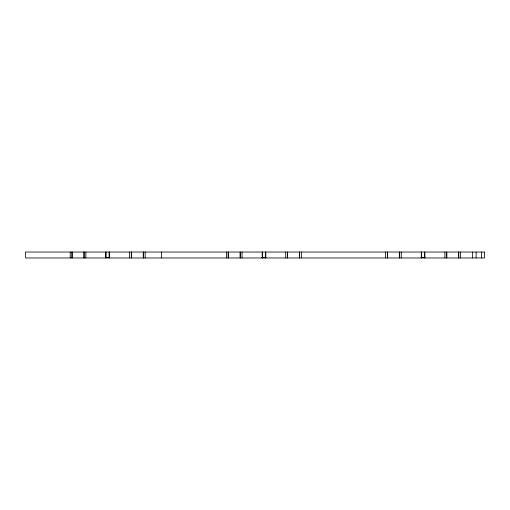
<?xml version="1.0" encoding="UTF-8"?>
<svg xmlns="http://www.w3.org/2000/svg" width="510" height="510" viewBox="0 0 510 510"><rect width="100%" height="100%" fill="white"/><g stroke="black" fill="none" stroke-linecap="round" stroke-linejoin="round"><path stroke-width="0.76" d="M105.398 257.372L109.35 257.372M261.834 257.372L265.997 257.372M421.081 257.372L425.047 257.372M481.414 252.036L481.414 257.964M476.104 252.036L476.104 257.964M472.642 252.036L472.642 257.964M460.53 252.036L460.53 257.964M458.751 252.036L458.751 257.964M458.643 252.036L458.643 257.964M446.786 252.036L446.786 257.964M446.677 252.036L446.677 257.964M444.898 252.036L444.898 257.964M424.843 252.036L424.843 257.964M424.651 252.036L424.651 257.964M421.477 252.036L421.477 257.964M421.286 252.036L421.286 257.964M401.223 252.036L401.223 257.964M399.445 252.036L399.445 257.964M399.343 252.036L399.343 257.964M387.479 252.036L387.479 257.964M387.377 252.036L387.377 257.964M385.598 252.036L385.598 257.964M301.359 252.036L301.359 257.964M299.58 252.036L299.58 257.964M299.478 252.036L299.478 257.964M287.615 252.036L287.615 257.964M287.512 252.036L287.512 257.964M285.734 252.036L285.734 257.964M265.793 252.036L265.793 257.964M265.602 252.036L265.602 257.964M262.427 252.036L262.427 257.964M262.236 252.036L262.236 257.964M242.059 252.036L242.059 257.964M240.28 252.036L240.28 257.964M240.172 252.036L240.172 257.964M228.314 252.036L228.314 257.964M228.206 252.036L228.206 257.964M226.427 252.036L226.427 257.964M161.549 252.036L161.549 257.964M145.159 252.036L145.159 257.964M143.38 252.036L143.38 257.964M143.272 252.036L143.272 257.964M131.414 252.036L131.414 257.964M131.306 252.036L131.306 257.964M129.527 252.036L129.527 257.964M109.35 252.036L109.35 257.964M109.159 252.036L109.159 257.964M105.991 252.036L105.991 257.964M105.793 252.036L105.793 257.964M85.858 252.036L85.858 257.964M84.08 252.036L84.08 257.964M83.971 252.036L83.971 257.964M72.114 252.036L72.114 257.964M72.006 252.036L72.006 257.964M70.227 252.036L70.227 257.964M484.5 252.036L25.5 252.036L25.5 257.964L484.5 257.964L484.5 252.036"/></g></svg>
